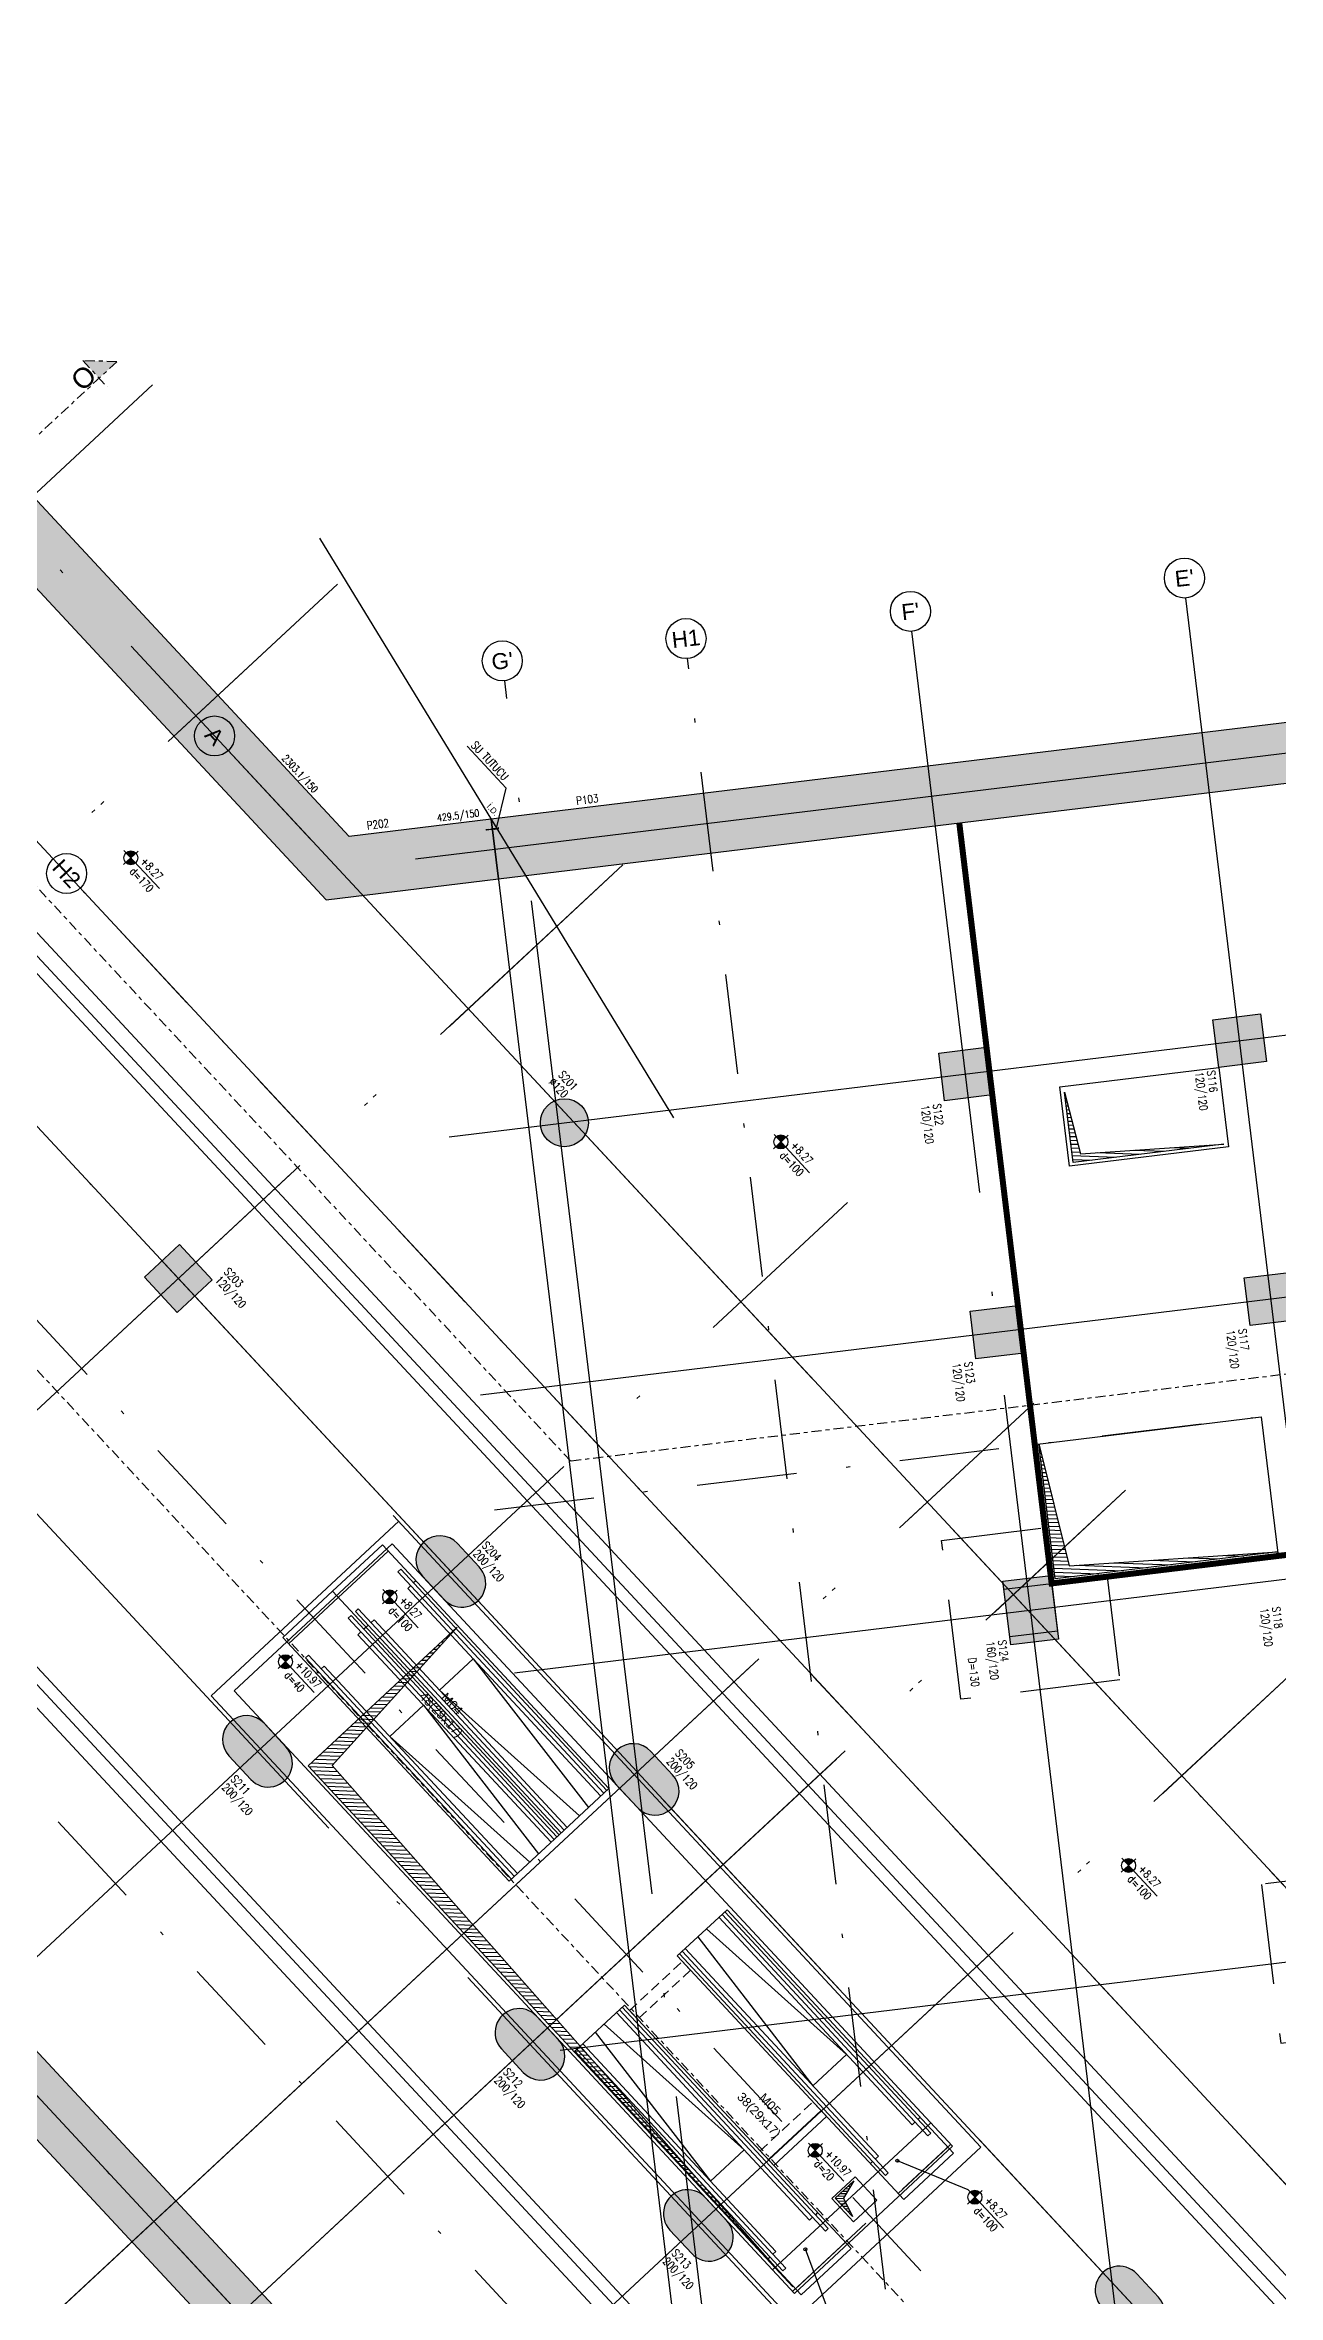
# Model space of a CAD drawing. Header units: millimetres. Extents: x 400392 to 401381, y 4543975 to 4544147.
# Drawn here: x 400423.6 to 400454.4, y 4544057.9 to 4544114.1 of the extents above; entities that cross this region are included whole.
import ezdxf
from ezdxf.enums import TextEntityAlignment as Align

# ---------------------------------------------------------------- set-up
doc = ezdxf.new("R2010")
doc.units = ezdxf.units.MM
for name, pattern in [('ACAD_ISO05W100', [33, 24, -3, 0, -3, 0, -3]), ('AKS', [3, 2.5, -0.25, 0, -0.25]), ('CENTER', [2, 1.25, -0.25, 0.25, -0.25]), ('CIZGI', [0.4, 0.25, -0.15]), ('CONTINU', [0]), ('DASHDOT2', [0.5, 0.25, -0.125, 0, -0.125]), ('HIDDEN', [0.375, 0.25, -0.125])]:
    doc.linetypes.add(name, pattern=pattern)
doc.layers.add('A-DETL', color=90, linetype='Continuous', lineweight=15)
for name, color, linetype in [('aks prota', 2, 'AKS'), ('bosluk prota', 2, 'Continuous'), ('bosluk tarama prota', 8, 'Continuous'), ('boşluk prota', 2, 'Continuous'), ('boşluk taraması prota', 252, 'Continuous'), ('caks prota', 4, 'Continuous'), ('iderzi_PROTA', 3, 'Continuous'), ('kesit tarama prota', 252, 'Continuous'), ('kiriş prota', 6, 'Continuous'), ('kolon prota', 1, 'Continuous'), ('kolon tarama prota', 252, 'Continuous'), ('lkolon prota', 4, 'Continuous'), ('lperde prota', 4, 'Continuous'), ('not yazısı prota', 6, 'Continuous'), ('not çizgisi prota', 4, 'Continuous'), ('perde prota', 1, 'Continuous'), ('PRT-AL-TUNEL_EKSENI', 14, 'DASHDOT2'), ('prt-s-taxis', 7, 'Continuous'), ('skesit prota', 7, 'Continuous'), ('st-s_level (kot)', 6, 'Continuous'), ('st-s_levelmark (kot işareti)', 4, 'Continuous'), ('st_s_su tutucu', 2, 'Continuous'), ('st_s_ölçü', 4, 'Continuous'), ('taks prota', 7, 'Continuous'), ('temel prota', 6, 'Continuous'), ('tkesit prota', 7, 'Continuous'), ('tkolon prota', 6, 'Continuous'), ('tperde prota', 6, 'Continuous')]:
    doc.layers.add(name, color=color, linetype=linetype)
doc.styles.add('Arial', font='Arial.ttf')
doc.styles.add('OLCU', font='romanstw.shx')
doc.styles.add('PRT-MI-a_Arial', font='Arial.ttf', dxfattribs={"height": 30})
doc.styles.add('TAKS', font='Arial Unicode.ttf')
doc.styles.add('text25_PROTA', font='Arial.ttf', dxfattribs={"height": 25})
doc.styles.add('tkolon', font='romanstw.shx')
doc.styles.add('TSIMPLEX', font='romanstw.shx')
doc.dimstyles.new('1-50', dxfattribs={"dimtxt": 10, "dimasz": 4, "dimexe": 4, "dimexo": 8, "dimgap": 4, "dimtad": 1, "dimdec": 1, "dimrnd": 0.05, "dimzin": 9, "dimdsep": 46, "dimtxsty": 'OLCU', "dimblk1": 'OBLIQUE', "dimblk2": 'OBLIQUE', "dimsah": 1, "dimcen": 2, "dimdle": 4, "dimclrd": 4, "dimclre": 4, "dimclrt": 3, "dimadec": 1, "dimazin": 0, "dimtfac": 1, "dimtdec": 1, "dimtix": 1, "dimtmove": 2, "dimatfit": 3, "dimldrblk": 'OBLIQUE', "dimfxl": 1, "dimtvp": 1, "dimtolj": 1, "dimtzin": 1, "dimarcsym": 0})

# ---------------------------------------------------------------- blocks, each defined once
blk = doc.blocks.new('A$C5FA63770')
at = {"color": 253}
blk.add_lwpolyline([(-574.4, 268.9), (-574.4, 98.9)], dxfattribs=at)
at = {"layer": 'st_s_ölçü', "color": 252, "ltscale": 0.1}
blk.add_line((236, 98.9), (236, 268.9), dxfattribs=at)
for points in [[(-574.4, 98.9), (257, 98.9), (257, 268.9), (-574.4, 268.9)], [(-574.4, 261.4), (181.3, 261.4), (181.3, 251.7), (-574.4, 251.7)], [(-574.4, 241.4), (134.3, 241.4), (134.3, 251.7)], [(-574.4, 168.9), (-105.9, 126.4), (-105.9, 241.4), (-574.4, 198.9)], [(134.3, 268.9), (134.3, 261.4)], [(-574.4, 126.4), (134.3, 126.4), (134.3, 116.2)], [(-574.4, 106.4), (181.3, 106.4), (181.3, 116.2), (-574.4, 116.2)], [(134.3, 98.9), (134.3, 106.4)]]:
    blk.add_lwpolyline(points, dxfattribs=at)
blk = doc.blocks.new('Stair_Anotation')
at = {"color": 0, "style": 'PRT-MI-a_Arial'}
blk.add_attdef('M.ADI', text='', height=0.2, dxfattribs=at).set_placement((0, 0), align=Align.BOTTOM_CENTER)
blk.add_attdef('BAS.SAYI-(EN-RIHT)', text='', height=0.2, dxfattribs=at).set_placement((0, -0.08), align=Align.TOP_CENTER)
blk = doc.blocks.new('PLAN_KOT')
at = {"layer": 'st-s_levelmark (kot işareti)'}
h = blk.add_hatch(color=256, dxfattribs=at)
h.paths.add_polyline_path([(0, 17.5, 0.414214), (-17.5, 0), (0, 0)])
h.paths.add_polyline_path([(17.5, 0), (0, 0), (0, -17.5, 0.414214)])
for p, q in [((105, 0), (-25, 0)), ((0, 25), (0, -25))]:
    blk.add_line(p, q, dxfattribs=at)
blk.add_circle((0, 0), 17.5, dxfattribs=at)
at = {"layer": 'st-s_level (kot)', "color": 6, "style": 'OLCU', "width": 0.8}
for tag, p in [('KOT', (22.7, 9.8)), ('DÖŞEME_KALINLIĞI', (22.7, -27.6))]:
    blk.add_attdef(tag, p, '', height=20, dxfattribs=at)
blk = doc.blocks.new('_Oblique')
at = {"layer": 'st_s_ölçü', "lineweight": -2}
blk.add_line((-0.5, -0.5), (0.5, 0.5), dxfattribs=at)
blk = doc.blocks.new('D')
at = {"layer": 'st_s_su tutucu', "linetype": 'CONTINU', "ltscale": 0.2}
for p, q in [((-39988, 52508), (-39993, 52508)), ((-39993, 52508), (-39993, 52507)), ((-39993, 52507), (-39991, 52506)), ((-39993, 52449), (-39991, 52450)), ((-39993, 52448), (-39993, 52449)), ((-39988, 52448), (-39993, 52448)), ((-39991, 52499), (-39992, 52499)), ((-39992, 52499), (-39992, 52498)), ((-39992, 52498), (-39991, 52498)), ((-39991, 52489), (-39992, 52489)), ((-39992, 52489), (-39992, 52488)), ((-39992, 52488), (-39991, 52488)), ((-39991, 52479), (-39992, 52479)), ((-39992, 52479), (-39992, 52478)), ((-39992, 52478), (-39991, 52478)), ((-39992, 52468), (-39992, 52469)), ((-39992, 52469), (-39991, 52469)), ((-39991, 52468), (-39992, 52468)), ((-39992, 52458), (-39992, 52459)), ((-39992, 52459), (-39991, 52459)), ((-39991, 52458), (-39992, 52458)), ((-39991, 52506), (-39991, 52499)), ((-39991, 52498), (-39991, 52489)), ((-39991, 52488), (-39991, 52479)), ((-39991, 52469), (-39991, 52478)), ((-39991, 52459), (-39991, 52468)), ((-39991, 52450), (-39991, 52458)), ((-39990, 52506), (-39988, 52507)), ((-39990, 52499), (-39990, 52506)), ((-39989, 52499), (-39990, 52499)), ((-39990, 52489), (-39990, 52498)), ((-39990, 52498), (-39989, 52498)), ((-39989, 52489), (-39990, 52489)), ((-39990, 52479), (-39990, 52488)), ((-39990, 52488), (-39989, 52488)), ((-39989, 52479), (-39990, 52479)), ((-39990, 52478), (-39989, 52478)), ((-39990, 52478), (-39990, 52469)), ((-39990, 52469), (-39989, 52469)), ((-39989, 52468), (-39990, 52468)), ((-39990, 52468), (-39990, 52459)), ((-39990, 52459), (-39989, 52459)), ((-39989, 52458), (-39990, 52458)), ((-39990, 52458), (-39990, 52450)), ((-39990, 52450), (-39988, 52449)), ((-39989, 52498), (-39989, 52499)), ((-39989, 52488), (-39989, 52489)), ((-39989, 52478), (-39989, 52479)), ((-39989, 52469), (-39989, 52468)), ((-39989, 52459), (-39989, 52458)), ((-39988, 52507), (-39988, 52508)), ((-39988, 52449), (-39988, 52448))]:
    blk.add_line(p, q, dxfattribs=at)

msp = doc.modelspace()

# ---------------------------------------------------------------- hatches: boundary and pattern name
at = {"layer": 'bosluk tarama prota'}
h = msp.add_hatch(dxfattribs=at)
h.set_pattern_fill('ANSI31', color=256, scale=0.5, angle=158.0417)
h.set_pattern_definition([(358.04168, (400466.66166, 4544039.96439), (0.00213577, 0.06246349), [])])
h.paths.add_polyline_path([(400443.341, 4544060.28), (400443.804, 4544060.713), (400443.548, 4544060.275), (400443.771, 4544059.82)])
at = {"layer": 'boşluk taraması prota', "ltscale": 2}
h = msp.add_hatch(dxfattribs=at)
h.set_pattern_fill('ANSI31', color=256, scale=0.03, angle=-47.076, style=0)
h.set_pattern_definition([(357.923994, (399678.144405, 4544261.64226), (0.003450451, 0.095187467), [])])
h.paths.add_polyline_path([(400449.07, 4544087.922), (400449.468, 4544086.381), (400453.055, 4544086.625), (400449.283, 4544086.167)])
h = msp.add_hatch(dxfattribs=at)
h.set_pattern_fill('ANSI31', color=256, scale=0.03, angle=-47.076, style=0)
h.set_pattern_definition([(357.923994, (399678.36732, 4544262.16804), (0.003450451, 0.095187467), [])])
h.paths.add_polyline_path([(400449.189, 4544076.084), (400454.395, 4544076.428), (400448.835, 4544075.753), (400448.426, 4544079.128)])
h = msp.add_hatch(dxfattribs=at)
h.set_pattern_fill('ANSI31', color=256, scale=0.03, angle=-47.076, style=0)
h.set_pattern_definition([(357.923994, (399650.76394, 4544305.19208), (0.003450451, 0.095187467), [])])
h.paths.add_polyline_path([(400433.893, 4544074.546), (400430.765, 4544071.09), (400442.29, 4544058.046), (400430.167, 4544071.081)])
at = {"layer": 'kesit tarama prota'}
h = msp.add_hatch(color=256, dxfattribs=at)
h.dxf.hatch_style = 1
h.paths.add_polyline_path([(400424.533, 4544106.206), (400425.381, 4544106.176), (400424.942, 4544105.767)])
at = {"layer": 'kolon tarama prota'}
h = msp.add_hatch(color=256, dxfattribs=at)
h.dxf.hatch_style = 1
h.paths.add_polyline_path([(400414.682, 4544107.728), (400415.743, 4544108.715), (400430.611, 4544092.73), (400434.924, 4544093.254), (400434.743, 4544094.743), (400431.188, 4544094.311), (400416.025, 4544110.616), (400414.157, 4544108.879), (400413.885, 4544109.172), (400413.592, 4544108.899)])
h = msp.add_hatch(color=256, dxfattribs=at)
h.dxf.hatch_style = 1
h.paths.add_polyline_path([(400485.118, 4544034.122), (400477.132, 4544099.89), (400434.743, 4544094.743), (400434.924, 4544093.254), (400475.823, 4544098.22), (400483.38, 4544035.99)])
h = msp.add_hatch(color=256, dxfattribs=at)
h.dxf.hatch_style = 1
h.paths.add_polyline_path([(400441.059, 4544042.73), (400395.595, 4544091.615), (400397.462, 4544093.352), (400397.189, 4544093.644), (400397.482, 4544093.917), (400398.572, 4544092.745), (400397.51, 4544091.758), (400440.752, 4544045.263)])
h = msp.add_hatch(color=256, dxfattribs=at)
h.dxf.hatch_style = 1
h.paths.add_polyline_path([(400453.97, 4544089.875), (400454.115, 4544088.684), (400452.923, 4544088.539), (400452.779, 4544089.73)])
h = msp.add_hatch(color=256, dxfattribs=at)
h.dxf.hatch_style = 1
h.paths.add_polyline_path([(400447.12, 4544089.043), (400447.265, 4544087.852), (400446.074, 4544087.707), (400445.929, 4544088.899)])
h = msp.add_hatch(color=256, dxfattribs=at)
h.dxf.hatch_style = 1
edge = h.paths.add_edge_path()
edge.add_arc((400436.57, 4544087.157), 0.6, -47.076, 312.924)
h = msp.add_hatch(color=256, dxfattribs=at)
h.dxf.hatch_style = 1
h.paths.add_polyline_path([(400426.951, 4544084.11), (400427.768, 4544083.231), (400426.889, 4544082.414), (400426.072, 4544083.293)])
h = msp.add_hatch(color=256, dxfattribs=at)
h.dxf.hatch_style = 1
h.paths.add_polyline_path([(400454.754, 4544083.422), (400454.898, 4544082.231), (400453.707, 4544082.087), (400453.562, 4544083.278)])
h = msp.add_hatch(color=256, dxfattribs=at)
h.dxf.hatch_style = 1
h.paths.add_polyline_path([(400447.904, 4544082.591), (400448.049, 4544081.399), (400446.857, 4544081.255), (400446.713, 4544082.446)])
h = msp.add_hatch(color=256, dxfattribs=at)
h.dxf.hatch_style = 1
edge = h.paths.add_edge_path()
edge.add_arc((400433.458, 4544076.233), 0.6, 42.924, 222.924)
edge.add_line((400433.019, 4544075.824), (400433.564, 4544075.238))
edge.add_arc((400434.003, 4544075.647), 0.6, 222.924, 402.924)
edge.add_line((400434.442, 4544076.055), (400433.897, 4544076.641))
h = msp.add_hatch(color=256, dxfattribs=at)
h.dxf.hatch_style = 1
edge = h.paths.add_edge_path()
edge.add_arc((400433.73, 4544075.94), 0.6, -47.076, 312.924)
h = msp.add_hatch(color=256, dxfattribs=at)
h.dxf.hatch_style = 1
h.paths.add_polyline_path([(400448.724, 4544075.84), (400448.917, 4544074.252), (400447.725, 4544074.107), (400447.532, 4544075.696)])
h = msp.add_hatch(color=256, dxfattribs=at)
h.dxf.hatch_style = 1
edge = h.paths.add_edge_path()
edge.add_arc((400428.625, 4544071.738), 0.6, 42.924, 222.924)
edge.add_line((400428.186, 4544071.329), (400428.731, 4544070.743))
edge.add_arc((400429.17, 4544071.152), 0.6, 222.924, 402.924)
edge.add_line((400429.609, 4544071.561), (400429.064, 4544072.146))
h = msp.add_hatch(color=256, dxfattribs=at)
h.dxf.hatch_style = 1
edge = h.paths.add_edge_path()
edge.add_arc((400438.291, 4544071.036), 0.6, 42.924, 222.924)
edge.add_line((400437.851, 4544070.628), (400438.396, 4544070.042))
edge.add_arc((400438.836, 4544070.45), 0.6, 222.924, 402.924)
edge.add_line((400439.275, 4544070.859), (400438.73, 4544071.445))
h = msp.add_hatch(color=256, dxfattribs=at)
h.dxf.hatch_style = 1
edge = h.paths.add_edge_path()
edge.add_arc((400435.435, 4544064.415), 0.6, 42.924, 222.924)
edge.add_line((400434.996, 4544064.007), (400435.541, 4544063.421))
edge.add_arc((400435.98, 4544063.829), 0.6, 222.924, 402.924)
edge.add_line((400436.42, 4544064.238), (400435.875, 4544064.824))
h = msp.add_hatch(color=256, dxfattribs=at)
h.dxf.hatch_style = 1
edge = h.paths.add_edge_path()
edge.add_arc((400439.645, 4544059.889), 0.6, 42.924, 222.924)
edge.add_line((400439.206, 4544059.48), (400439.751, 4544058.894))
edge.add_arc((400440.19, 4544059.303), 0.6, 222.924, 402.924)
edge.add_line((400440.629, 4544059.711), (400440.085, 4544060.297))
h = msp.add_hatch(color=256, dxfattribs=at)
h.dxf.hatch_style = 1
edge = h.paths.add_edge_path()
edge.add_arc((400450.437, 4544057.977), 0.6, 42.924, 222.924)
edge.add_line((400449.997, 4544057.568), (400450.542, 4544056.982))
edge.add_arc((400450.981, 4544057.391), 0.6, 222.924, 402.924)
edge.add_line((400451.421, 4544057.8), (400450.876, 4544058.385))

# ---------------------------------------------------------------- linework, layer by layer
at = {"layer": 'A-DETL', "color": 1, "lineweight": 5}
msp.add_lwpolyline([(400410.498, 4544108.041), (400518.406, 4543992.016)], dxfattribs=at)
at = {"layer": 'aks prota', "ltscale": 10}
for p, q in [((400524.76, 4543992.599), (400411.764, 4544114.095)), ((400524.76, 4543992.599), (400411.764, 4544114.095)), ((400517.511, 4543985.857), (400404.515, 4544107.353)), ((400517.511, 4543985.857), (400404.515, 4544107.353)), ((400399.994, 4544081.163), (400426.271, 4544105.601)), ((400400.213, 4544081.366), (400426.271, 4544105.601)), ((400512.678, 4543981.362), (400399.682, 4544102.858)), ((400512.678, 4543981.362), (400399.682, 4544102.858)), ((400404.625, 4544076.183), (400430.902, 4544100.622)), ((400404.844, 4544076.387), (400430.902, 4544100.622)), ((400462.209, 4544017.053), (400452.103, 4544100.272)), ((400462.209, 4544017.053), (400452.103, 4544100.272)), ((400432.848, 4544093.757), (400479.207, 4544099.387)), ((400432.848, 4544093.757), (400479.207, 4544099.387)), ((400432.848, 4544093.757), (400479.207, 4544099.387)), ((400454.214, 4544025.649), (400445.253, 4544099.44)), ((400454.214, 4544025.649), (400445.253, 4544099.44)), ((400454.214, 4544025.649), (400445.253, 4544099.44)), ((400442.389, 4544038.001), (400435.078, 4544098.205)), ((400442.389, 4544038.001), (400435.078, 4544098.205)), ((400442.389, 4544038.001), (400435.078, 4544098.205)), ((400512.214, 4544006.089), (400428.167, 4544096.459)), ((400505.428, 4543974.62), (400392.433, 4544096.116)), ((400505.428, 4543974.62), (400392.433, 4544096.116)), ((400411.435, 4544068.861), (400438.034, 4544093.599)), ((400411.654, 4544069.064), (400438.034, 4544093.599)), ((400433.692, 4544086.808), (400480.051, 4544092.438)), ((400433.692, 4544086.808), (400480.051, 4544092.438)), ((400433.692, 4544086.808), (400480.051, 4544092.438)), ((400504.965, 4543999.347), (400420.917, 4544089.717)), ((400434.475, 4544080.356), (400480.835, 4544085.985)), ((400434.475, 4544080.356), (400480.835, 4544085.985)), ((400434.475, 4544080.356), (400480.835, 4544085.985)), ((400418.246, 4544061.538), (400443.644, 4544085.159)), ((400422.904, 4544056.529), (400448.302, 4544080.15)), ((400423.123, 4544056.733), (400448.302, 4544080.15)), ((400435.319, 4544073.407), (400481.679, 4544079.036)), ((400435.319, 4544073.407), (400481.679, 4544079.036)), ((400435.319, 4544073.407), (400481.679, 4544079.036)), ((400492.882, 4543988.11), (400408.835, 4544078.48)), ((400425.065, 4544054.224), (400450.597, 4544077.97)), ((400425.284, 4544054.428), (400450.597, 4544077.97)), ((400429.264, 4544049.69), (400454.797, 4544073.436)), ((400429.483, 4544049.894), (400454.797, 4544073.436)), ((400436.465, 4544063.976), (400482.824, 4544069.606)), ((400436.465, 4544063.976), (400482.824, 4544069.606)), ((400436.465, 4544063.976), (400482.824, 4544069.606))]:
    msp.add_line(p, q, dxfattribs=at)
at = {"layer": 'bosluk prota'}
msp.add_lwpolyline([(400443.341, 4544060.28), (400443.804, 4544060.713), (400443.548, 4544060.275), (400443.771, 4544059.82)], close=True, dxfattribs=at)
at = {"layer": 'boşluk prota', "ltscale": 0.05}
for points in [[(400449.07, 4544087.922), (400449.468, 4544086.381), (400453.055, 4544086.625), (400449.283, 4544086.167)], [(400449.189, 4544076.084), (400454.395, 4544076.428), (400448.835, 4544075.753), (400448.426, 4544079.128)], [(400433.893, 4544074.546), (400430.765, 4544071.09), (400442.279, 4544058.058), (400430.167, 4544071.081)]]:
    msp.add_lwpolyline(points, close=True, dxfattribs=at)
at = {"layer": 'caks prota', "ltscale": 0.05}
for centre in [(400452.067, 4544100.771), (400452.067, 4544100.771), (400452.067, 4544100.771), (400445.218, 4544099.939), (400445.218, 4544099.939), (400445.218, 4544099.939), (400439.609, 4544099.258), (400439.609, 4544099.258), (400439.609, 4544099.258), (400435.018, 4544098.701), (400435.018, 4544098.701), (400435.018, 4544098.701), (400427.826, 4544096.825), (400424.128, 4544093.386)]:
    msp.add_circle(centre, 0.5, dxfattribs=at)
at = {"layer": 'iderzi_PROTA', "linetype": 'ACAD_ISO05W100', "ltscale": 2}
msp.add_line((400434.743, 4544094.743), (400441.059, 4544042.73), dxfattribs=at)
at = {"layer": 'kiriş prota'}
for p, q in [((400410.37, 4544105.903), (400513.546, 4543994.966)), ((400400.704, 4544096.913), (400503.846, 4543986.013))]:
    msp.add_line(p, q, dxfattribs=at)
at = {"layer": 'kiriş prota', "ltscale": 10}
msp.add_line((400441.773, 4544058.482), (400445.727, 4544062.159), dxfattribs=at)
at = {"layer": 'kiriş prota', "linetype": 'HIDDEN', "ltscale": 10}
msp.add_line((400442.271, 4544057.946), (400446.226, 4544061.623), dxfattribs=at)
at = {"layer": 'kiriş prota'}
msp.add_lwpolyline([(400448.953, 4544088.057), (400452.923, 4544088.539), (400453.165, 4544086.554), (400449.194, 4544086.072), (400448.953, 4544088.057)], dxfattribs=at)
for points in [[(400453.985, 4544079.803), (400454.406, 4544076.329), (400448.748, 4544075.642), (400448.327, 4544079.116)], [(400442.985, 4544062.465), (400443.121, 4544062.319), (400441.803, 4544061.093), (400441.667, 4544061.239)]]:
    msp.add_lwpolyline(points, close=True, dxfattribs=at)
at = {"layer": 'kolon prota', "color": 1}
for points in [[(400453.97, 4544089.875), (400454.115, 4544088.684), (400452.923, 4544088.539), (400452.779, 4544089.73)], [(400447.12, 4544089.043), (400447.265, 4544087.852), (400446.074, 4544087.707), (400445.929, 4544088.899)], [(400426.951, 4544084.11), (400427.768, 4544083.231), (400426.889, 4544082.414), (400426.072, 4544083.293)], [(400454.754, 4544083.422), (400454.898, 4544082.231), (400453.707, 4544082.087), (400453.562, 4544083.278)], [(400447.904, 4544082.591), (400448.049, 4544081.399), (400446.857, 4544081.255), (400446.713, 4544082.446)], [(400448.724, 4544075.84), (400448.917, 4544074.252), (400447.725, 4544074.107), (400447.532, 4544075.696)]]:
    msp.add_lwpolyline(points, close=True, dxfattribs=at)
for points in [[(400433.897, 4544076.641, 1), (400433.019, 4544075.824), (400433.564, 4544075.238, 1), (400434.442, 4544076.055)], [(400429.064, 4544072.146, 1), (400428.186, 4544071.329), (400428.731, 4544070.743, 1), (400429.609, 4544071.561)], [(400438.73, 4544071.445, 1), (400437.851, 4544070.628), (400438.396, 4544070.042, 1), (400439.275, 4544070.859)], [(400435.875, 4544064.824, 1), (400434.996, 4544064.007), (400435.541, 4544063.421, 1), (400436.42, 4544064.238)], [(400440.085, 4544060.297, 1), (400439.206, 4544059.48), (400439.751, 4544058.894, 1), (400440.629, 4544059.711)], [(400450.876, 4544058.385, 1), (400449.997, 4544057.568), (400450.542, 4544056.982, 1), (400451.421, 4544057.8)]]:
    msp.add_lwpolyline(points, format="xyb", close=True, dxfattribs=at)
at = {"layer": 'kolon prota', "color": 5, "linetype": 'HIDDEN', "ltscale": 5}
msp.add_lwpolyline([(400448.748, 4544075.642), (400448.892, 4544074.45), (400447.701, 4544074.306), (400447.557, 4544075.497)], close=True, dxfattribs=at)
at = {"layer": 'kolon prota', "color": 1}
msp.add_circle((400436.57, 4544087.157), 0.6, dxfattribs=at)
at = {"layer": 'perde prota'}
for points in [[(400414.682, 4544107.728), (400415.743, 4544108.715), (400430.611, 4544092.73), (400434.924, 4544093.254), (400434.743, 4544094.743), (400431.188, 4544094.311), (400416.025, 4544110.616), (400414.157, 4544108.879), (400413.885, 4544109.172), (400413.592, 4544108.899)], [(400485.118, 4544034.122), (400477.132, 4544099.89), (400434.743, 4544094.743), (400434.924, 4544093.254), (400475.823, 4544098.22), (400483.38, 4544035.99)], [(400441.059, 4544042.73), (400395.595, 4544091.615), (400397.462, 4544093.352), (400397.189, 4544093.644), (400397.482, 4544093.917), (400398.572, 4544092.745), (400397.51, 4544091.758), (400440.752, 4544045.263)]]:
    msp.add_lwpolyline(points, close=True, dxfattribs=at)
at = {"layer": 'PRT-AL-TUNEL_EKSENI', "ltscale": 10}
for p, q in [((400408.067, 4544110.656), (400521.062, 4543989.16)), ((400402.099, 4544105.105), (400515.094, 4543983.61)), ((400396.131, 4544099.555), (400509.126, 4543978.059)), ((400447.668, 4544032.687), (400439.645, 4544098.759)), ((400434.824, 4544077.483), (400481.184, 4544083.113))]:
    msp.add_line(p, q, dxfattribs=at)
at = {"layer": 'skesit prota', "linetype": 'CENTER', "ltscale": 0.2}
for p, q in [((400424.533, 4544106.206), (400425.146, 4544105.547)), ((400425.381, 4544106.176), (400424.533, 4544106.206))]:
    msp.add_line(p, q, dxfattribs=at)
for points in [[(400485.584, 4544084.631), (400436.728, 4544078.698), (400404.719, 4544113.115)], [(400398.294, 4544107.959), (400511.876, 4543985.832)], [(400425.381, 4544106.176), (400396.511, 4544079.325)]]:
    msp.add_lwpolyline(points, dxfattribs=at)
at = {"layer": 'st-s_level (kot)', "color": 4, "linetype": 'CONTINU', "ltscale": 0.1}
for points in [[(400446.661, 4544060.483), (400444.892, 4544061.212)], [(400443.228, 4544057.291), (400442.593, 4544058.999)]]:
    msp.add_lwpolyline(points, dxfattribs=at)
for centre in [(400444.892, 4544061.212), (400442.593, 4544058.999)]:
    msp.add_circle(centre, 0.0376, dxfattribs=at)
at = {"layer": 'st_s_ölçü', "color": 3, "linetype": 'CIZGI', "lineweight": 30, "ltscale": 50, "const_width": 0.15}
msp.add_lwpolyline([(400482.868, 4544040.213), (400476.553, 4544047.002), (400474.32, 4544046.728), (400473.888, 4544050.288), (400473.888, 4544050.287), (400473.755, 4544051.379), (400472.564, 4544051.235), (400470.878, 4544065.113), (400464.029, 4544064.281), (400463.737, 4544066.683), (400462.546, 4544066.539), (400463.071, 4544062.214), (400457.413, 4544061.527), (400456.213, 4544071.409), (400461.871, 4544072.096), (400461.254, 4544077.16), (400448.748, 4544075.642), (400446.439, 4544094.652)], dxfattribs=at)
at = {"layer": 'temel prota', "color": 5}
for p, q in [((400409.857, 4544105.426), (400513.033, 4543994.489)), ((400410.077, 4544105.631), (400513.253, 4543994.694)), ((400401.217, 4544097.39), (400504.358, 4543986.49)), ((400400.997, 4544097.186), (400504.139, 4543986.285))]:
    msp.add_line(p, q, dxfattribs=at)
msp.add_lwpolyline([(400432.291, 4544077.34), (400446.978, 4544061.548), (400442.292, 4544057.19), (400427.741, 4544072.835), (400432.428, 4544077.194)], dxfattribs=at)
msp.add_lwpolyline([(400432.266, 4544076.633), (400446.272, 4544061.574), (400442.317, 4544057.897), (400428.312, 4544072.956)], close=True, dxfattribs=at)
at = {"layer": 'temel prota', "linetype": 'HIDDEN', "ltscale": 10}
msp.add_lwpolyline([(400450.138, 4544075.81), (400450.451, 4544073.229), (400446.48, 4544072.747), (400445.998, 4544076.718), (400448.579, 4544077.032), (400448.748, 4544075.642)], close=True, dxfattribs=at)
msp.add_lwpolyline([(400456.574, 4544068.433), (400453.993, 4544068.119), (400454.475, 4544064.148), (400457.056, 4544064.462)], dxfattribs=at)
at = {"layer": 'temel prota', "color": 5, "linetype": 'HIDDEN'}
for points in [[(400439.518, 4544066.192), (400439.722, 4544065.973), (400438.404, 4544064.747), (400438.2, 4544064.967)], [(400442.78, 4544062.685), (400442.985, 4544062.465), (400441.667, 4544061.239), (400441.462, 4544061.459)]]:
    msp.add_lwpolyline(points, close=True, dxfattribs=at)
at = {"layer": 'temel prota'}
msp.add_lwpolyline([(400443.252, 4544060.266), (400443.837, 4544060.812), (400444.383, 4544060.227), (400443.798, 4544059.681)], close=True, dxfattribs=at)

# ---------------------------------------------------------------- block references
at = {"rotation": 312.9239939574115}
for p, xscale, yscale, zscale in [((400431.802, 4544072.89), -0.009999998310503352, 0.009999998310503352, 0.009999998310503352), ((400430.557, 4544071.733), -0.009999998310503352, 0.009999998310503352, 0.009999998310503352), ((400442.578, 4544061.45), 0.00999999831050335, 0.00999999831050335, 0.00999999831050335), ((400440.015, 4544059.067), 0.00999999831050335, 0.00999999831050335, 0.00999999831050335)]:
    msp.add_blockref('A$C5FA63770', p, dxfattribs=dict(at, xscale=xscale, yscale=yscale, zscale=zscale))
at = {"layer": 'prt-s-taxis'}
ref = msp.add_blockref('Stair_Anotation', (400433.638, 4544072.503), dxfattribs=dict(at, xscale=-1.124999809931627, yscale=1.124999809931627, zscale=1.124999809931627, rotation=313.4729572118684))
ref.add_attrib('M.ADI', 'M04', dxfattribs={"layer": '0', "color": 0, "height": 0.225, "rotation": 313.473, "style": 'PRT-MI-a_Arial'}).set_placement((400433.632, 4544072.51), align=Align.BOTTOM_CENTER)
ref.add_attrib('BAS.SAYI-(EN-RIHT)', '48(29x17)', dxfattribs={"layer": '0', "color": 0, "height": 0.225, "rotation": 313.473, "style": 'PRT-MI-a_Arial'}).set_placement((400433.571, 4544072.443), align=Align.TOP_CENTER)
ref = msp.add_blockref('Stair_Anotation', (400441.585, 4544062.494), dxfattribs=dict(at, xscale=-1.124999809931627, yscale=1.124999809931627, zscale=1.124999809931627, rotation=313.4729572118684))
ref.add_attrib('M.ADI', 'M05', dxfattribs={"layer": '0', "color": 0, "height": 0.225, "rotation": 313.473, "style": 'PRT-MI-a_Arial'}).set_placement((400441.579, 4544062.501), align=Align.BOTTOM_CENTER)
ref.add_attrib('BAS.SAYI-(EN-RIHT)', '38(29x17)', dxfattribs={"layer": '0', "color": 0, "height": 0.225, "rotation": 313.473, "style": 'PRT-MI-a_Arial'}).set_placement((400441.518, 4544062.433), align=Align.TOP_CENTER)
at = {"layer": 'st-s_level (kot)', "linetype": 'CONTINU', "ltscale": 0.1, "xscale": 0.00999999831050335, "yscale": 0.00999999831050335, "zscale": 0.00999999831050335, "rotation": 312.9239939574115}
for p, values in [((400425.732, 4544093.778), {'KOT': '+8.27', 'DÖŞEME_KALINLIĞI': 'd=170'}), ((400441.982, 4544086.677), {'KOT': '+8.27', 'DÖŞEME_KALINLIĞI': 'd=100'}), ((400432.203, 4544075.303), {'KOT': '+8.27', 'DÖŞEME_KALINLIĞI': 'd=100'}), ((400429.599, 4544073.685), {'KOT': '+10.97', 'DÖŞEME_KALINLIĞI': 'd=40'}), ((400450.673, 4544068.591), {'KOT': '+8.27', 'DÖŞEME_KALINLIĞI': 'd=100'}), ((400442.84, 4544061.47), {'KOT': '+10.97', 'DÖŞEME_KALINLIĞI': 'd=20'}), ((400446.831, 4544060.3), {'KOT': '+8.27', 'DÖŞEME_KALINLIĞI': 'd=100'})]:
    msp.add_blockref('PLAN_KOT', p, dxfattribs=at).add_auto_attribs(values)
at = {"layer": 'st_s_ölçü', "xscale": 0.004999999155251674, "yscale": 0.004999999155251674, "zscale": 0.004999999155251674, "rotation": 276.9239943704038}
msp.add_blockref('D', (400198.4, 4543864.37), dxfattribs=at)

# ---------------------------------------------------------------- texts
at = {"layer": 'iderzi_PROTA', "linetype": 'ACAD_ISO05W100', "style": 'text25_PROTA'}
msp.add_text('İ.D.', height=0.15, rotation=312.924, dxfattribs=at).set_placement((400434.611, 4544095.051))
at = {"layer": 'lkolon prota', "style": 'tkolon', "width": 0.8}
for s, rotation, p in [('120/120', 276.924, (400452.333, 4544088.417)), ('%%C120', 312.924, (400436.166, 4544088.161)), ('120/120', 276.924, (400445.483, 4544087.585)), ('120/120', 312.924, (400427.824, 4544083.214)), ('120/120', 276.924, (400453.116, 4544081.964)), ('120/120', 276.924, (400446.266, 4544081.138)), ('200/120', 312.924, (400434.272, 4544076.375)), ('120/120', 276.924, (400453.96, 4544075.015)), ('160/120', 276.924, (400447.111, 4544074.183)), ('200/120', 312.924, (400439.105, 4544071.179)), ('200/120', 312.924, (400427.992, 4544070.534)), ('200/120', 312.924, (400434.802, 4544063.211)), ('200/120', 312.924, (400439.012, 4544058.685))]:
    msp.add_text(s, height=0.2, rotation=rotation, dxfattribs=at).set_placement(p)
at = {"layer": 'lperde prota', "style": 'tkolon', "width": 0.8}
for s, rotation, p in [('2303.1/150', 312.5635, (400429.562, 4544096.317)), ('429.5/150', 7.3933, (400433.388, 4544094.77))]:
    msp.add_text(s, height=0.18, rotation=rotation, dxfattribs=at).set_placement(p, align=Align.MIDDLE_LEFT)
at = {"layer": 'not yazısı prota', "ltscale": 0.05, "style": 'TSIMPLEX', "width": 0.8}
msp.add_text('SU TUTUCU', height=0.2, rotation=312.924, dxfattribs=at).set_placement((400434.219, 4544096.58))
at = {"layer": 'st-s_level (kot)', "color": 6, "style": 'OLCU', "width": 0.8}
msp.add_attdef('D=130', (400446.657, 4544073.775), '', height=0.2, rotation=276.924, dxfattribs=at)
at = {"layer": 'taks prota', "style": 'TAKS'}
for s, rotation, p in [("E'", 6.4292, (400452.067, 4544100.771)), ("E'", 6.4292, (400452.067, 4544100.771)), ("E'", 6.4292, (400452.067, 4544100.771)), ("F'", 6.4292, (400445.218, 4544099.939)), ("F'", 6.4292, (400445.218, 4544099.939)), ("F'", 6.4292, (400445.218, 4544099.939)), ('H1', 6.4292, (400439.609, 4544099.258)), ('H1', 6.4292, (400439.609, 4544099.258)), ('H1', 6.4292, (400439.609, 4544099.258)), ("G'", 6.4292, (400435.018, 4544098.701)), ("G'", 6.4292, (400435.018, 4544098.701)), ("G'", 6.4292, (400435.018, 4544098.701)), ('A', 312.924, (400427.826, 4544096.825)), ('H2', 312.924, (400424.128, 4544093.386))]:
    msp.add_text(s, height=0.4, rotation=rotation, dxfattribs=at).set_placement(p, align=Align.MIDDLE_CENTER)
at = {"layer": 'tkesit prota', "style": 'Arial'}
msp.add_text('O', height=0.5, rotation=42.924, dxfattribs=at).set_placement((400424.522, 4544105.411))
at = {"layer": 'tkolon prota', "style": 'tkolon', "width": 0.8}
for s, rotation, p in [('S201', 312.924, (400436.402, 4544088.344)), ('S116', 276.924, (400452.631, 4544088.453)), ('S122', 276.924, (400445.781, 4544087.621)), ('S203', 312.924, (400428.043, 4544083.418)), ('S117', 276.924, (400453.414, 4544082)), ('S123', 276.924, (400446.564, 4544081.174)), ('S204', 312.924, (400434.492, 4544076.579)), ('S118', 276.924, (400454.258, 4544075.051)), ('S124', 276.924, (400447.408, 4544074.219)), ('S205', 312.924, (400439.324, 4544071.383)), ('S211', 312.924, (400428.211, 4544070.738)), ('S212', 312.924, (400435.022, 4544063.416)), ('S213', 312.924, (400439.232, 4544058.889))]:
    msp.add_text(s, height=0.2, rotation=rotation, dxfattribs=at).set_placement(p)
at = {"layer": 'tperde prota', "style": 'tkolon', "width": 0.8}
for s, p in [('P103', (400436.867, 4544095.202)), ('P202', (400431.633, 4544094.583))]:
    msp.add_text(s, height=0.2, rotation=7.3933, dxfattribs=at).set_placement(p, align=Align.MIDDLE_LEFT)

# ---------------------------------------------------------------- leaders
at = {"layer": 'not çizgisi prota'}
msp.add_leader([(400434.875, 4544094.523), (400435.115, 4544095.516), (400434.136, 4544096.569)], dimstyle='1-50', override={"dimasz": 12, "dimgap": 4, "dimtad": 0}, dxfattribs=at)

doc.saveas('drawing.dxf')
